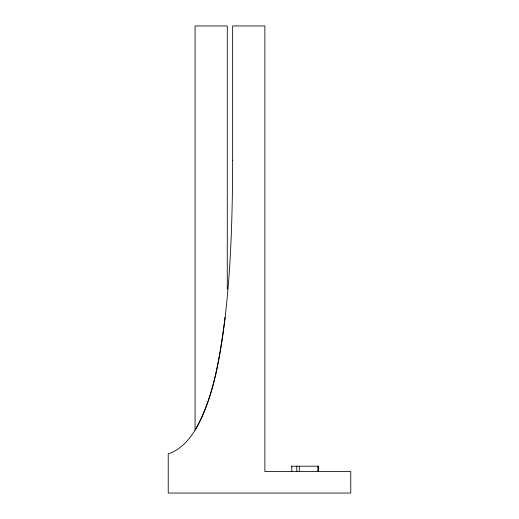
<?xml version="1.0" encoding="UTF-8"?>
<svg xmlns="http://www.w3.org/2000/svg" width="519" height="519" viewBox="0 0 519 519"><rect width="100%" height="100%" fill="white"/><g stroke="black" fill="none" stroke-linecap="round" stroke-linejoin="round"><path stroke-width="0.78" d="M225.149 317.323C219.933 355.787 214.704 395.939 195.073 430.134L195.073 25.95L227.283 25.95L227.283 289.141M291.594 466.205L318.543 466.205L318.556 471.576L318.543 466.205M317.849 466.205L317.849 471.576M299.314 466.205L299.314 471.576M296.797 466.205L296.797 471.576M291.788 466.205L291.788 471.576M232.655 160.176C232.467 219.329 230.884 278.69 222.502 337.331C217.811 366.881 212.206 396.964 198.608 423.9C191.952 436.557 182.396 449.311 168.227 453.84L168.227 493.05L350.773 493.05L350.773 471.576L264.872 471.576L264.872 25.95L232.655 25.95L232.655 160.176"/></g></svg>
